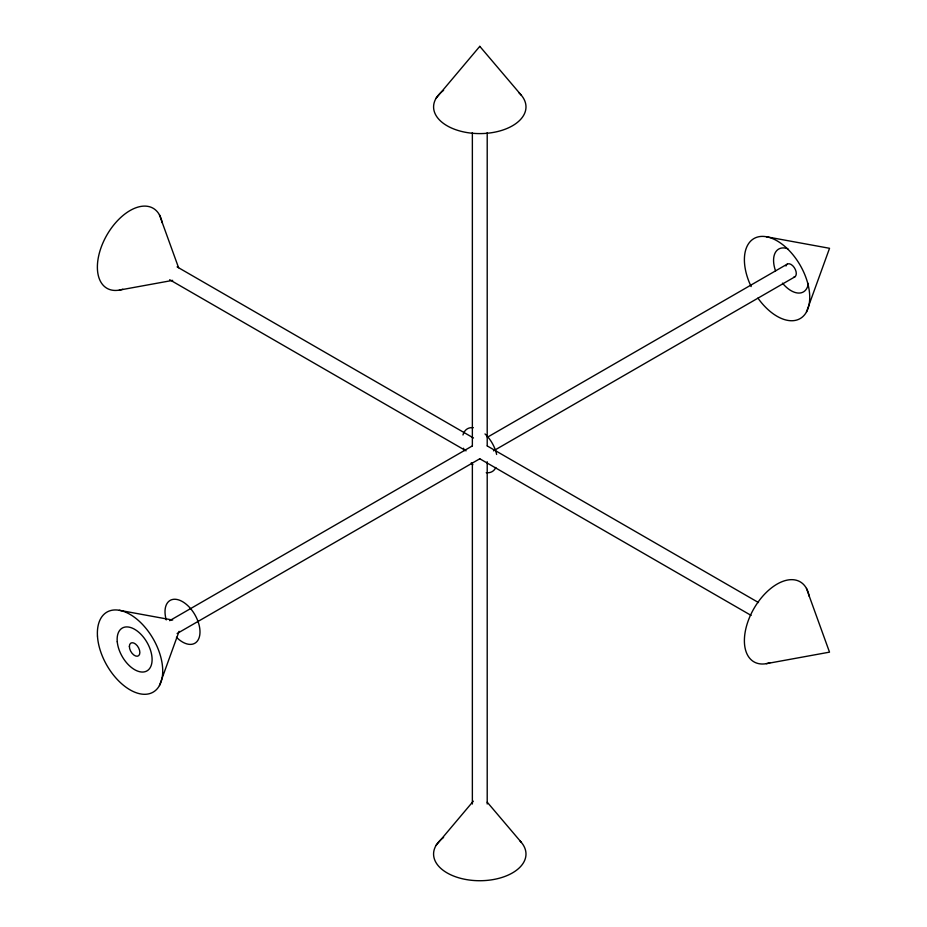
<?xml version="1.0" encoding="UTF-8"?>
<svg xmlns="http://www.w3.org/2000/svg" width="927" height="927" viewBox="0 0 927 927"><rect width="100%" height="100%" fill="white"/><g stroke="black" fill="none" stroke-linecap="round" stroke-linejoin="round"><path stroke-width="1.39" d="M159.456 685.528L179.085 631.333M806.467 311.982L829.538 248.297L766.328 236.744M436.142 98.169L479.792 46.35M436.142 845.285L473.291 801.183M169.676 620.673L472.318 445.945M487.324 437.277L787.347 264.068M177.103 633.523L479.746 458.795M493.5 450.846L794.763 276.918M119.316 290.105L172.665 280.383M766.328 663.662L829.514 652.144L806.467 588.425M119.316 610.29L172.677 620.047M177.103 266.883L473.488 437.996M487.243 445.945L758.506 602.55M169.676 279.734L466.072 450.846M479.827 458.795L751.09 615.401M479.804 46.35L521.38 95.307M487.196 802.168L521.38 842.434M159.456 214.867L178.587 267.729M487.208 132.642L487.208 445.864M487.208 461.75L487.208 803.999M472.364 132.642L472.364 445.864M472.364 463.199L472.364 803.999M495.841 467.475A24.728 14.276 60 0 1 486.235 472.689M472.851 464.728A24.728 14.276 60 0 1 471.217 462.851M464.288 450.615A24.728 14.276 60 0 1 463.535 448.262M462.967 434.972A24.728 14.276 60 0 1 473.338 427.706M485.006 433.94A24.728 14.276 60 0 1 496.629 454.473M166.246 619.896A24.728 14.276 60 0 1 180.186 600.476A24.728 14.276 60 0 1 199.884 634.103A24.728 14.276 60 0 1 176.42 637.243M518.865 92.7A46.199 26.674 0 0 1 508.656 127.752A46.199 26.674 0 0 1 447.185 125.829A46.199 26.674 0 0 1 443.604 90.348M519.757 840.673A46.199 26.674 0 0 1 507.741 875.285A46.199 26.674 0 0 1 446.768 872.713A46.199 26.674 0 0 1 443.604 837.463M769.85 662.793A46.199 26.674 -60 0 1 744.508 637.405A46.199 26.674 -60 0 1 775.378 585.134A46.199 26.674 -60 0 1 809.155 596.223M122.828 289.236A46.199 26.674 -60 0 1 97.497 263.847A46.199 26.674 -60 0 1 128.355 211.576A46.199 26.674 -60 0 1 162.132 222.677M808.356 283.419A24.728 14.276 60 0 1 782.481 283.141M775.563 270.904A24.728 14.276 60 0 1 787.904 248.807M785.98 266.003A7.416 4.287 60 0 1 794.242 267.532A7.416 4.287 60 0 1 793.674 277.254M751.148 286.57A46.199 26.674 60 0 1 769.688 237.555A46.199 26.674 60 0 1 809.086 304.508A46.199 26.674 60 0 1 757.938 298.112M97.462 636.061A46.199 26.674 60 0 0 148.401 693.929A46.199 26.674 60 0 0 144.276 626.374A46.199 26.674 60 0 0 97.462 636.061M129.374 646.443A7.416 4.287 60 0 0 137.242 656.235A7.416 4.287 60 0 0 137.242 645.748A7.416 4.287 60 0 0 129.374 646.443M117.254 641.785A24.728 14.276 60 0 0 145.052 671.704A24.728 14.276 60 0 0 141.553 634.949A24.728 14.276 60 0 0 117.254 641.785"/></g></svg>
